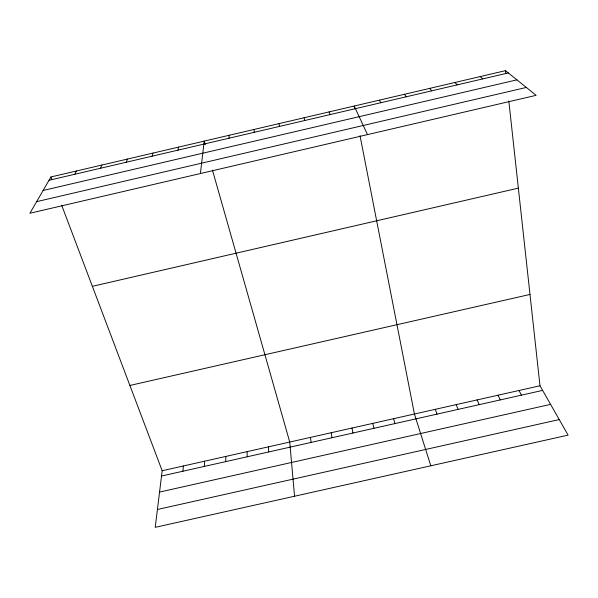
<?xml version="1.0" encoding="UTF-8"?>
<svg xmlns="http://www.w3.org/2000/svg" width="598" height="598" viewBox="0 0 598 598"><rect width="100%" height="100%" fill="white"/><g stroke="black" fill="none" stroke-linecap="round" stroke-linejoin="round"><path stroke-width="0.9" d="M225.738 461.611L225.842 456.424M229.034 138.213L229.124 135.283M204.307 466.425L204.591 461.2M182.898 471.231L183.369 465.977M200.412 173.54L204.21 141.113L205.204 144.611M61.646 205.159L162.17 470.738L155.226 527.339L568.1 435.135L539.994 385.777L508.816 100.987M177.965 150.15L178.578 147.108M152.101 156.198L152.983 153.088M126.275 162.23L127.426 159.068M100.494 168.262L101.907 165.033M74.743 174.28L76.417 170.998M50.965 176.948L29.9 213.262L536.129 95.329L505.489 70.661L50.965 176.948L51.936 179.505M49.029 180.29L508.307 72.926M43.116 190.478L516.896 79.848M36.628 201.661L526.337 87.45M92.369 286.322L518.354 188.138M129.893 385.456L529.992 294.448M162.17 470.738L539.994 385.777M161.52 476.038L542.618 390.397M159.554 492.079L550.586 404.375M157.416 509.496L559.235 419.564M480.194 76.574L482.743 78.906M454.929 82.487L457.208 84.871M429.7 88.384L431.711 90.836M404.502 94.275L406.251 96.786M379.341 100.158L380.829 102.729M519.004 390.501L521.449 395.158M498.037 395.211L500.302 399.905M367.486 134.617L354.218 106.033L354.749 108.724M477.099 399.92L479.177 404.652M456.184 404.629L458.083 409.398M435.292 409.324L437.011 414.13M329.132 111.901L330.089 114.592M430.799 465.797L414.429 414.018L360.011 135.649M212.432 170.034L289.738 442.057L294.537 496.228M393.589 418.705L394.934 423.586M304.076 117.761L304.771 120.504M372.771 423.384L373.937 428.303M351.975 428.056L352.962 433.019M331.202 432.728L332.01 437.729M279.057 123.607L279.49 126.417M310.459 437.392L311.087 442.43M505.489 70.661L505.796 73.412M254.075 129.452L254.247 132.315M268.412 446.848L268.681 451.961M247.116 451.64L247.198 456.79"/></g></svg>
